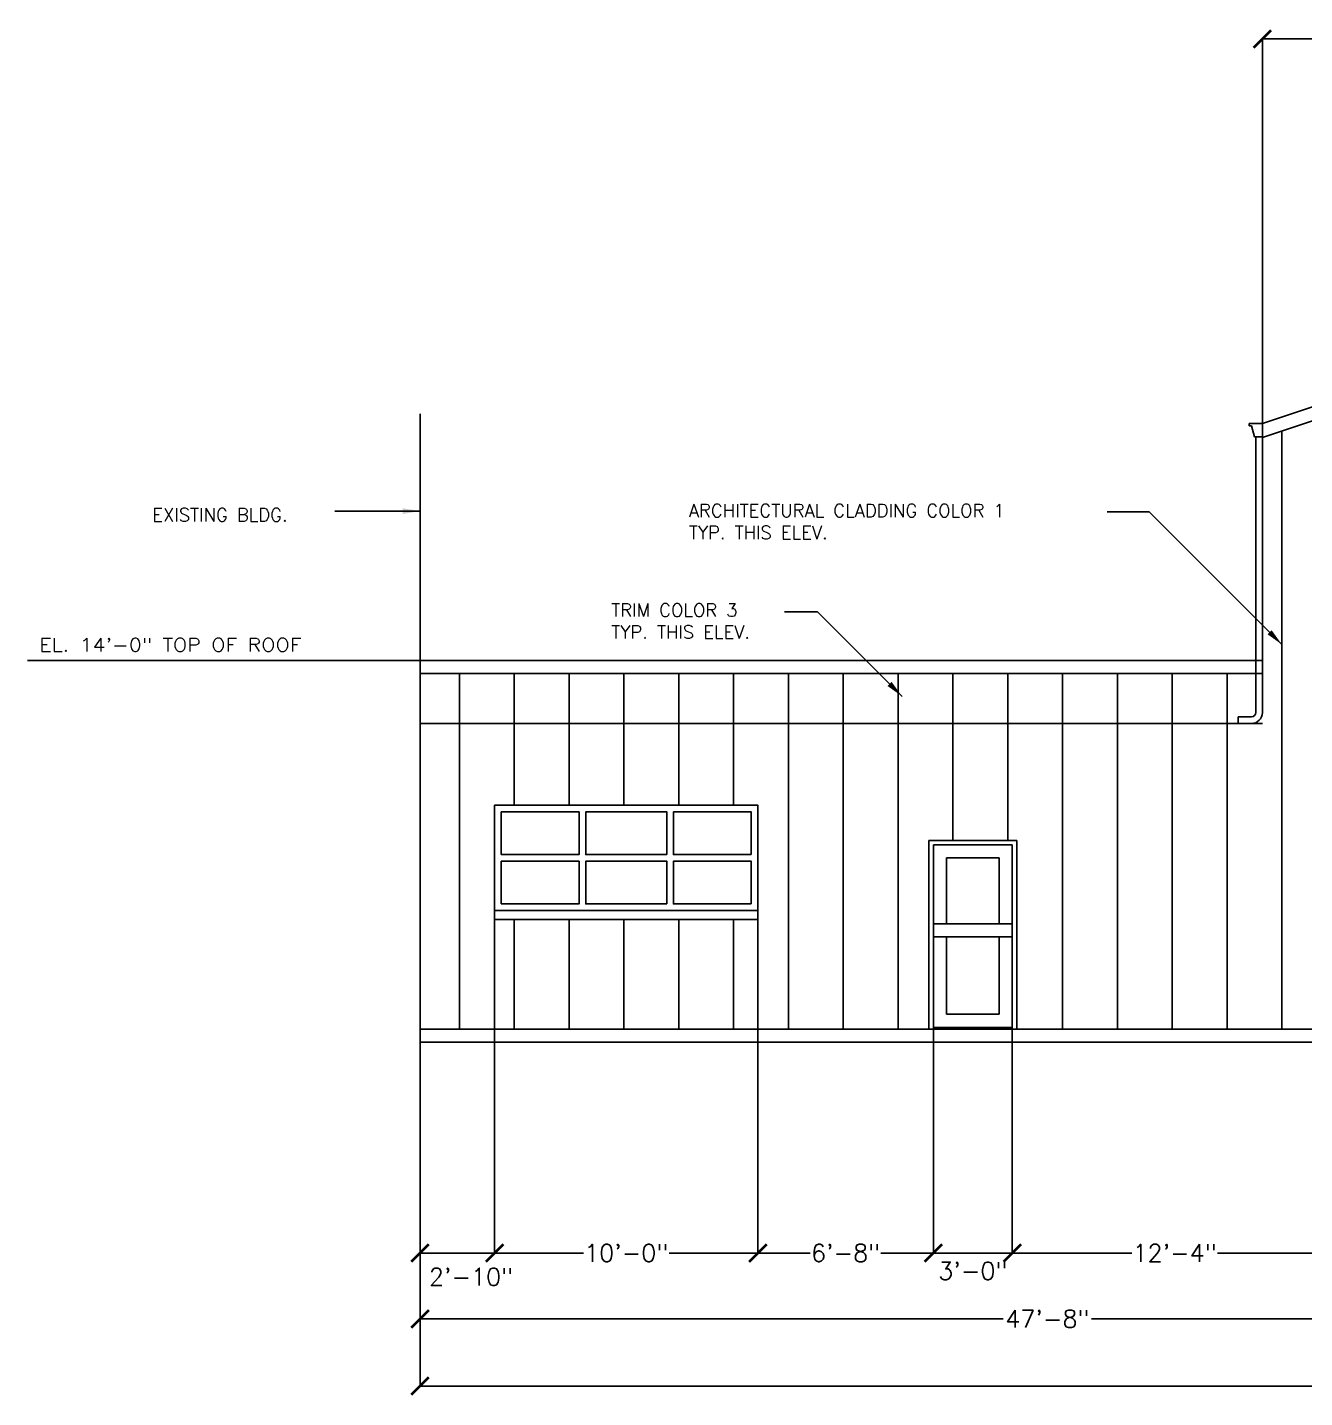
# Model space of a CAD drawing. Header units: millimetres. Extents: x -56835 to 31869, y -46987 to 26719.
# Drawn here: x -7423 to 7133, y 11106 to 26719 of the extents above; entities that cross this region are included whole.
import ezdxf

# ---------------------------------------------------------------- set-up
doc = ezdxf.new("R2010")
doc.units = ezdxf.units.MM
doc.header["$MEASUREMENT"] = 0
doc.header["$PDMODE"] = 3
doc.layers.get('0').update_dxf_attribs({"linetype": 'CONTINUOUS'})
doc.layers.get('DEFPOINTS').update_dxf_attribs({"linetype": 'CONTINUOUS'})
for name, color, linetype in [('Arch_Detail_Door', 140, 'CONTINUOUS'), ('Elevation_Cladding', 150, 'CONTINUOUS'), ('Elevation_Dim', 2, 'CONTINUOUS'), ('Elevation_Flashing', 131, 'CONTINUOUS'), ('Elevation_GB', 41, 'CONTINUOUS'), ('Elevation_Trim', 1, 'CONTINUOUS'), ('Floor_Plan_Downspout', 21, 'CONTINUOUS'), ('WALLS', 71, 'CONTINUOUS')]:
    doc.layers.add(name, color=color, linetype=linetype)
doc.styles.add('ROMANS-115', font='romans.shx')
doc.dimstyles.new('18-ROMANS-115-PS', dxfattribs={"dimscale": 100, "dimtxt": 2, "dimasz": 2, "dimexe": 0.0625, "dimexo": 0.03125, "dimgap": 0.03125, "dimtad": 0, "dimdec": 3, "dimlfac": 0.04, "dimzin": 3, "dimdsep": 46, "dimlunit": 4, "dimtxsty": 'ROMANS-115', "dimblk": 'ARCHTICK', "dimcen": 0.125, "dimdle": 0.0625, "dimclrd": 256, "dimclre": 256, "dimclrt": 256, "dimadec": 0, "dimazin": 0, "dimtfac": 1, "dimtdec": 3, "dimtix": 1, "dimtofl": 0, "dimtmove": 2, "dimatfit": 0, "dimfxl": 1, "dimtfillclr": 256, "dimfrac": 1, "dimtolj": 1, "dimtzin": 0, "dimarcsym": 0})

# ---------------------------------------------------------------- blocks, each defined once
blk = doc.blocks.new('_ArchTick')
at = {"color": 0, "linetype": 'ByBlock', "const_width": 0.15}
blk.add_lwpolyline([(-0.5, -0.5), (0.5, 0.5)], dxfattribs=at)
blk = doc.blocks.new('*D1')
at = {"layer": 'DEFPOINTS', "color": 0}
for p in [(-2948, 15155), (22852, 15155), (22852, 11237)]:
    blk.add_point(p, dxfattribs=at)
at = {"layer": 'Elevation_Dim', "lineweight": -2}
for p, q in [((-2948, 15152), (-2948, 11231)), ((22852, 15152), (22852, 11231)), ((-2954, 11237), (9449, 11237)), ((22858, 11237), (10455, 11237))]:
    blk.add_line(p, q, dxfattribs=at)
at = {"layer": 'Elevation_Dim', "lineweight": -2, "xscale": 200, "yscale": 200, "zscale": 200, "rotation": 180}
blk.add_blockref('_ArchTick', (-2948, 11237), dxfattribs=at)
at = {"layer": 'Elevation_Dim', "lineweight": -2, "xscale": 200, "yscale": 200, "zscale": 200}
blk.add_blockref('_ArchTick', (22852, 11237), dxfattribs=at)
at = {"layer": 'Elevation_Dim', "insert": (9952, 11237), "char_height": 200, "attachment_point": 5, "style": 'ROMANS-115'}
blk.add_mtext('\\A1;86\'-0"', dxfattribs=at)
blk = doc.blocks.new('*D3')
at = {"layer": 'DEFPOINTS', "color": 0}
for p in [(11352, 26587), (11352, 25055), (6652, 22205)]:
    blk.add_point(p, dxfattribs=at)
at = {"layer": 'Elevation_Dim', "lineweight": -2}
for p, q in [((6646, 26587), (8513, 26587)), ((6652, 22208), (6652, 26594)), ((11358, 26587), (9491, 26587)), ((11352, 25058), (11352, 26594))]:
    blk.add_line(p, q, dxfattribs=at)
at = {"layer": 'Elevation_Dim', "lineweight": -2, "xscale": 200, "yscale": 200, "zscale": 200, "rotation": 180}
blk.add_blockref('_ArchTick', (6652, 26587), dxfattribs=at)
at = {"layer": 'Elevation_Dim', "lineweight": -2, "xscale": 200, "yscale": 200, "zscale": 200}
blk.add_blockref('_ArchTick', (11352, 26587), dxfattribs=at)
at = {"layer": 'Elevation_Dim', "insert": (9002, 26587), "char_height": 200, "attachment_point": 5, "style": 'ROMANS-115'}
blk.add_mtext('\\A1;15\'-8"', dxfattribs=at)
blk = doc.blocks.new('*D6')
at = {"layer": 'DEFPOINTS', "color": 0}
for p in [(-2098, 16555), (902, 16555), (902, 12753)]:
    blk.add_point(p, dxfattribs=at)
at = {"layer": 'Elevation_Dim', "lineweight": -2}
for p, q in [((-2098, 16552), (-2098, 12747)), ((902, 16552), (902, 12747)), ((-2104, 12753), (-1087, 12753)), ((908, 12753), (-109, 12753))]:
    blk.add_line(p, q, dxfattribs=at)
at = {"layer": 'Elevation_Dim', "lineweight": -2, "xscale": 200, "yscale": 200, "zscale": 200, "rotation": 180}
blk.add_blockref('_ArchTick', (-2098, 12753), dxfattribs=at)
at = {"layer": 'Elevation_Dim', "lineweight": -2, "xscale": 200, "yscale": 200, "zscale": 200}
blk.add_blockref('_ArchTick', (902, 12753), dxfattribs=at)
at = {"layer": 'Elevation_Dim', "insert": (-598, 12753), "char_height": 200, "attachment_point": 5, "style": 'ROMANS-115'}
blk.add_mtext('\\A1;10\'-0"', dxfattribs=at)
blk = doc.blocks.new('*D8')
at = {"layer": 'DEFPOINTS', "color": 0}
for p in [(902, 12753), (2902, 12753), (2902, 12753)]:
    blk.add_point(p, dxfattribs=at)
at = {"layer": 'Elevation_Dim', "lineweight": -2}
for p, q in [((896, 12753), (1499, 12753)), ((902, 12756), (902, 12759)), ((2908, 12753), (2305, 12753)), ((2902, 12756), (2902, 12759))]:
    blk.add_line(p, q, dxfattribs=at)
at = {"layer": 'Elevation_Dim', "lineweight": -2, "xscale": 200, "yscale": 200, "zscale": 200, "rotation": 180}
blk.add_blockref('_ArchTick', (902, 12753), dxfattribs=at)
at = {"layer": 'Elevation_Dim', "lineweight": -2, "xscale": 200, "yscale": 200, "zscale": 200}
blk.add_blockref('_ArchTick', (2902, 12753), dxfattribs=at)
at = {"layer": 'Elevation_Dim', "insert": (1902, 12753), "char_height": 200, "attachment_point": 5, "style": 'ROMANS-115'}
blk.add_mtext('\\A1;6\'-8"', dxfattribs=at)
blk = doc.blocks.new('*D9')
at = {"layer": 'DEFPOINTS', "color": 0}
for p in [(3802, 12753), (7502, 12753), (7502, 12753)]:
    blk.add_point(p, dxfattribs=at)
at = {"layer": 'Elevation_Dim', "lineweight": -2}
for p, q in [((3796, 12753), (5163, 12753)), ((3802, 12756), (3802, 12759)), ((7508, 12753), (6141, 12753)), ((7502, 12756), (7502, 12759))]:
    blk.add_line(p, q, dxfattribs=at)
at = {"layer": 'Elevation_Dim', "lineweight": -2, "xscale": 200, "yscale": 200, "zscale": 200, "rotation": 180}
blk.add_blockref('_ArchTick', (3802, 12753), dxfattribs=at)
at = {"layer": 'Elevation_Dim', "lineweight": -2, "xscale": 200, "yscale": 200, "zscale": 200}
blk.add_blockref('_ArchTick', (7502, 12753), dxfattribs=at)
at = {"layer": 'Elevation_Dim', "insert": (5652, 12753), "char_height": 200, "attachment_point": 5, "style": 'ROMANS-115'}
blk.add_mtext('\\A1;12\'-4"', dxfattribs=at)
blk = doc.blocks.new('*D10')
at = {"layer": 'DEFPOINTS', "color": 0}
for p in [(-2948, 12753), (-2948, 12753), (-2098, 12753)]:
    blk.add_point(p, dxfattribs=at)
at = {"layer": 'Elevation_Dim', "lineweight": -2}
for p, q in [((-2092, 12753), (-2954, 12753)), ((-2948, 12756), (-2948, 12759)), ((-2098, 12756), (-2098, 12759))]:
    blk.add_line(p, q, dxfattribs=at)
at = {"layer": 'Elevation_Dim', "lineweight": -2, "xscale": 200, "yscale": 200, "zscale": 200, "rotation": 180}
blk.add_blockref('_ArchTick', (-2948, 12753), dxfattribs=at)
at = {"layer": 'Elevation_Dim', "lineweight": -2, "xscale": 200, "yscale": 200, "zscale": 200}
blk.add_blockref('_ArchTick', (-2098, 12753), dxfattribs=at)
at = {"layer": 'Elevation_Dim', "insert": (-2367, 12482), "char_height": 200, "attachment_point": 5, "style": 'ROMANS-115'}
blk.add_mtext('\\A1;2\'-10"', dxfattribs=at)
blk = doc.blocks.new('*D16')
at = {"layer": 'DEFPOINTS', "color": 0}
for p in [(11352, 15305), (-2948, 12080), (11352, 12003)]:
    blk.add_point(p, dxfattribs=at)
at = {"layer": 'Elevation_Dim', "lineweight": -2}
for p, q in [((11352, 15302), (11352, 11997)), ((-2948, 12077), (-2948, 11997)), ((-2954, 12003), (3699, 12003)), ((11358, 12003), (4705, 12003))]:
    blk.add_line(p, q, dxfattribs=at)
at = {"layer": 'Elevation_Dim', "lineweight": -2, "xscale": 200, "yscale": 200, "zscale": 200, "rotation": 180}
blk.add_blockref('_ArchTick', (-2948, 12003), dxfattribs=at)
at = {"layer": 'Elevation_Dim', "lineweight": -2, "xscale": 200, "yscale": 200, "zscale": 200}
blk.add_blockref('_ArchTick', (11352, 12003), dxfattribs=at)
at = {"layer": 'Elevation_Dim', "insert": (4202, 12003), "char_height": 200, "attachment_point": 5, "style": 'ROMANS-115'}
blk.add_mtext('\\A1;47\'-8"', dxfattribs=at)
blk = doc.blocks.new('*D102')
at = {"layer": 'DEFPOINTS', "color": 0}
for p in [(2902, 15305), (3802, 15305), (3802, 12753)]:
    blk.add_point(p, dxfattribs=at)
at = {"layer": 'Elevation_Dim', "lineweight": -2}
for p, q in [((2902, 15302), (2902, 12747)), ((3802, 15302), (3802, 12747)), ((2896, 12753), (3808, 12753))]:
    blk.add_line(p, q, dxfattribs=at)
at = {"layer": 'Elevation_Dim', "lineweight": -2, "xscale": 200, "yscale": 200, "zscale": 200, "rotation": 180}
blk.add_blockref('_ArchTick', (2902, 12753), dxfattribs=at)
at = {"layer": 'Elevation_Dim', "lineweight": -2, "xscale": 200, "yscale": 200, "zscale": 200}
blk.add_blockref('_ArchTick', (3802, 12753), dxfattribs=at)
at = {"layer": 'Elevation_Dim', "insert": (3352, 12549), "char_height": 200, "attachment_point": 5, "style": 'ROMANS-115'}
blk.add_mtext('\\A1;3\'-0"', dxfattribs=at)

msp = doc.modelspace()

# ---------------------------------------------------------------- hatches: boundary and pattern name
at = {"layer": 'Elevation_Cladding'}
h = msp.add_hatch(dxfattribs=at)
h.set_pattern_fill('LINE,_O', color=256, scale=5000, angle=90)
h.set_pattern_definition([(90, (0, 0), (-625, 4e-14), [])])
h.paths.add_polyline_path([(11352.2369, 23613.7645), (6652.2369, 22047.0979), (6652.2369, 19505.2117), (6652.2369, 19355.2117), (6652.2369, 18786.4617), (-2947.7631, 18786.4617), (-2947.7631, 15305.2117), (2852.2369, 15305.2117), (2852.2369, 17455.2117), (3852.2369, 17455.2117), (3852.2369, 15305.2117), (10743.5651, 15305.2117), (10743.5651, 15355.2117), (11074.8151, 15355.2117), (11074.8151, 15430.2117), (11224.8151, 15430.2117, 0.4142135624), (11274.8151, 15480.2117), (11274.8151, 17705.2117, 0.4142135624), (11199.8151, 17780.2117), (11149.8151, 17780.2117, -0.4142135624), (11074.8151, 17855.2117), (11074.8151, 18601.8012), (11060.3724, 18601.8012), (11024.8151, 18727.4945), (10999.8151, 18727.4945), (10999.8151, 18752.3211), (11143.5651, 18752.3211), (11352.2369, 18821.8784)])
h.paths.add_polyline_path([(10502.2369, 21480.2117), (10502.2369, 20280.2117), (10502.2369, 20180.2117), (7502.2369, 20180.2117), (7502.2369, 20280.2117), (7502.2369, 21480.2117)], flags=16)
h.paths.add_polyline_path([(10427.2369, 21405.2117), (10427.2369, 20917.7117), (9539.7369, 20917.7117), (9539.7369, 21405.2117)], flags=0)
h.paths.add_polyline_path([(9464.7369, 21405.2117), (9464.7369, 20917.7117), (8539.7369, 20917.7117), (8539.7369, 21405.2117)], flags=0)
h.paths.add_polyline_path([(10427.2369, 20842.7117), (10427.2369, 20355.2117), (9539.7369, 20355.2117), (9539.7369, 20842.7117)], flags=0)
h.paths.add_polyline_path([(9464.7369, 20842.7117), (9464.7369, 20355.2117), (8539.7369, 20355.2117), (8539.7369, 20842.7117)], flags=0)
h.paths.add_polyline_path([(8464.7369, 21405.2117), (8464.7369, 20917.7117), (7577.2369, 20917.7117), (7577.2369, 21405.2117)], flags=0)
h.paths.add_polyline_path([(8464.7369, 20842.7117), (8464.7369, 20355.2117), (7577.2369, 20355.2117), (7577.2369, 20842.7117)], flags=0)
h.paths.add_polyline_path([(10502.2369, 17855.2117), (10502.2369, 16655.2117), (10502.2369, 16555.2117), (7502.2369, 16555.2117), (7502.2369, 16655.2117), (7502.2369, 17855.2117)], flags=16)
h.paths.add_polyline_path([(10427.2369, 17780.2117), (10427.2369, 17292.7117), (9539.7369, 17292.7117), (9539.7369, 17780.2117)], flags=0)
h.paths.add_polyline_path([(9464.7369, 17780.2117), (9464.7369, 17292.7117), (8539.7369, 17292.7117), (8539.7369, 17780.2117)], flags=0)
h.paths.add_polyline_path([(8464.7369, 17780.2117), (8464.7369, 17292.7117), (7577.2369, 17292.7117), (7577.2369, 17780.2117)], flags=0)
h.paths.add_polyline_path([(10427.2369, 17217.7117), (10427.2369, 16730.2117), (9539.7369, 16730.2117), (9539.7369, 17217.7117)], flags=0)
h.paths.add_polyline_path([(9464.7369, 17217.7117), (9464.7369, 16730.2117), (8539.7369, 16730.2117), (8539.7369, 17217.7117)], flags=0)
h.paths.add_polyline_path([(8464.7369, 17217.7117), (8464.7369, 16730.2117), (7577.2369, 16730.2117), (7577.2369, 17217.7117)], flags=0)
h.paths.add_polyline_path([(902.2369, 17855.2117), (902.2369, 16655.2117), (902.2369, 16555.2117), (-2097.7631, 16555.2117), (-2097.7631, 16655.2117), (-2097.7631, 17855.2117)], flags=16)
h.paths.add_polyline_path([(827.2369, 17780.2117), (827.2369, 17292.7117), (-60.2631, 17292.7117), (-60.2631, 17780.2117)], flags=0)
h.paths.add_polyline_path([(827.2369, 17217.7117), (827.2369, 16730.2117), (-60.2631, 16730.2117), (-60.2631, 17217.7117)], flags=0)
h.paths.add_polyline_path([(-135.2631, 17780.2117), (-135.2631, 17292.7117), (-1060.2631, 17292.7117), (-1060.2631, 17780.2117)], flags=0)
h.paths.add_polyline_path([(-135.2631, 17217.7117), (-135.2631, 16730.2117), (-1060.2631, 16730.2117), (-1060.2631, 17217.7117)], flags=0)
h.paths.add_polyline_path([(-1135.2631, 17780.2117), (-1135.2631, 17292.7117), (-2022.7631, 17292.7117), (-2022.7631, 17780.2117)], flags=0)
h.paths.add_polyline_path([(-1135.2631, 17217.7117), (-1135.2631, 16730.2117), (-2022.7631, 16730.2117), (-2022.7631, 17217.7117)], flags=0)
h.paths.add_polyline_path([(6652.2369, 19355.2117), (-2947.7631, 19355.2117), (-2947.7631, 18786.4617), (6652.2369, 18786.4617)], flags=16)

# ---------------------------------------------------------------- linework, layer by layer
at = {"layer": 'Arch_Detail_Door'}
for p, q in [((2852.2369, 17455.2117), (2852.2369, 15305.2117)), ((3852.2369, 17455.2117), (2852.2369, 17455.2117)), ((2902.2369, 17405.2117), (2902.2369, 15323.9617)), ((3802.2369, 17405.2117), (2902.2369, 17405.2117)), ((3802.2369, 17405.2117), (3802.2369, 17405.2117)), ((3802.2369, 15305.2117), (3802.2369, 17405.2117)), ((3802.2369, 15305.2117), (3802.2369, 17405.2117)), ((3802.2369, 15323.9617), (3802.2369, 17405.2117)), ((3852.2369, 15305.2117), (3852.2369, 17455.2117)), ((3652.2369, 17255.2117), (3052.2369, 17255.2117)), ((3052.2369, 17255.2117), (3052.2369, 16505.2117)), ((3652.2369, 16505.2117), (3652.2369, 17255.2117)), ((2902.2369, 16505.2117), (3802.2369, 16505.2117)), ((2902.2369, 16355.2117), (3802.2369, 16355.2117)), ((3052.2369, 16355.2117), (3052.2369, 15473.9617)), ((3652.2369, 15473.9617), (3652.2369, 16355.2117)), ((3052.2369, 15473.9617), (3652.2369, 15473.9617)), ((2852.2369, 15305.2117), (3852.2369, 15305.2117)), ((2902.2369, 15323.9617), (3802.2369, 15323.9617)), ((2902.2369, 15323.9617), (2902.2369, 15305.2117)), ((3802.2369, 15305.2117), (3802.2369, 15323.9617))]:
    msp.add_line(p, q, dxfattribs=at)
at = {"layer": 'Elevation_Cladding', "ltscale": 100}
for p, q in [((6652.2369, 19505.2117), (6652.2369, 19355.2117)), ((-2947.7631, 18786.4617), (6652.2369, 18786.4617))]:
    msp.add_line(p, q, dxfattribs=at)
at = {"layer": 'Elevation_Dim', "ltscale": 50}
msp.add_line((-2947.7631, 13521.7004), (-2947.7631, 22316.3137), dxfattribs=at)
at = {"layer": 'Elevation_Dim', "ltscale": 0.25}
msp.add_line((-2947.7631, 19505.2117), (-7423.1506, 19505.2117), dxfattribs=at)
at = {"layer": 'Elevation_Dim'}
msp.add_lwpolyline([(902.2369, 16655.2117), (-2097.7631, 16655.2117), (-2097.7631, 16555.2117), (902.2369, 16555.2117)], close=True, dxfattribs=at)
at = {"layer": 'Elevation_Flashing'}
for p, q in [((6652.2369, 22205.2117), (6502.2369, 22205.2117)), ((6502.2369, 22205.2117), (6502.2369, 22180.385)), ((6502.2369, 22180.385), (6527.2369, 22180.385)), ((6527.2369, 22180.385), (6562.7942, 22054.6918)), ((6652.2369, 22054.6918), (6562.7942, 22054.6918))]:
    msp.add_line(p, q, dxfattribs=at)
at = {"layer": 'Elevation_GB'}
for p, q in [((-2947.7631, 15305.2117), (22852.2369, 15305.2117)), ((-2947.7631, 15305.2117), (-2947.7631, 15155.2117)), ((-2947.7631, 15155.2117), (-2947.7631, 15305.2117)), ((-2947.7631, 15155.2117), (24955.7252, 15155.2117))]:
    msp.add_line(p, q, dxfattribs=at)
at = {"layer": 'Elevation_Trim'}
for p, q in [((6652.2369, 22047.0979), (11352.2369, 23613.7645)), ((6652.2369, 19355.2117), (6652.2369, 19505.2117)), ((-2947.7631, 19355.2117), (6652.2369, 19355.2117))]:
    msp.add_line(p, q, dxfattribs=at)
at = {"layer": 'Floor_Plan_Downspout'}
msp.add_line((6577.2369, 19505.2117), (6577.2369, 22054.6918), dxfattribs=at)
at = {"layer": 'Floor_Plan_Downspout', "ltscale": 10}
for p, q in [((6577.2369, 18911.4617), (6577.2369, 19505.2117)), ((6652.2369, 18911.4617), (6652.2369, 19355.2117)), ((6527.2369, 18861.4617), (6377.2369, 18861.4617)), ((6377.2369, 18786.4617), (6377.2369, 18861.4617)), ((6527.2369, 18786.4617), (6377.2369, 18786.4617))]:
    msp.add_line(p, q, dxfattribs=at)
for radius in [50, 125]:
    msp.add_arc((6527.2369, 18911.4617), radius, 270, 0, dxfattribs=at)
at = {"layer": 'WALLS'}
for p, q in [((6652.2369, 22205.2117), (11352.2369, 23771.8784)), ((6652.2369, 19505.2117), (6652.2369, 22205.2117)), ((-2947.7631, 19505.2117), (6652.2369, 19505.2117)), ((-2947.7631, 19505.2117), (-2947.7631, 15305.2117))]:
    msp.add_line(p, q, dxfattribs=at)
for points in [[(-2097.7631, 16655.2117), (-2097.7631, 17855.2117), (902.2369, 17855.2117), (902.2369, 16655.2117)], [(-2022.7631, 17292.7117), (-2022.7631, 17780.2117), (-1135.2631, 17780.2117), (-1135.2631, 17292.7117)], [(-135.2631, 17292.7117), (-135.2631, 17780.2117), (-1060.2631, 17780.2117), (-1060.2631, 17292.7117)], [(827.2369, 17292.7117), (827.2369, 17780.2117), (-60.2631, 17780.2117), (-60.2631, 17292.7117)], [(-2022.7631, 16730.2117), (-2022.7631, 17217.7117), (-1135.2631, 17217.7117), (-1135.2631, 16730.2117)], [(-135.2631, 16730.2117), (-135.2631, 17217.7117), (-1060.2631, 17217.7117), (-1060.2631, 16730.2117)], [(827.2369, 16730.2117), (827.2369, 17217.7117), (-60.2631, 17217.7117), (-60.2631, 16730.2117)]]:
    msp.add_lwpolyline(points, close=True, dxfattribs=at)

# ---------------------------------------------------------------- texts
at = {"layer": 'Elevation_Dim', "style": 'ROMANS-115', "width": 1.15}
msp.add_text('EL. 14\'-0" TOP OF ROOF', height=150, dxfattribs=at).set_placement((-7286.6232, 19607.8354))
at = {"layer": 'Elevation_Dim', "char_height": 150, "attachment_point": 1, "style": 'ROMANS-115'}
for s, insert in [('EXISTING BLDG.', (-6000.0704, 21239.9172)), ('ARCHITECTURAL CLADDING COLOR 1\\PTYP. THIS ELEV.', (115.7288, 21287.6869)), ('TRIM COLOR 3\\PTYP. THIS ELEV.', (-769.6369, 20154.2113))]:
    msp.add_mtext(s, dxfattribs=dict(at, insert=insert))

# ---------------------------------------------------------------- dimensions: what is measured, and where the dimension line sits
at = {"layer": 'Elevation_Dim'}
for base, p1, p2, picture, middle in [((11352.2369, 26587.3144), (6652.2369, 22205.2117), (11352.2369, 25055.2117), '*D3', (9002.2369, 26587.3144)), ((902.2369, 12753.2083), (-2097.7631, 16555.2117), (902.2369, 16555.2117), '*D6', (-597.7631, 12753.2083)), ((11352.2369, 12003.2083), (-2947.7631, 12079.8249), (11352.2369, 15305.2117), '*D16', (4202.2369, 12003.2083)), ((22852.2369, 11237.025), (-2947.7631, 15155.2117), (22852.2369, 15155.2117), '*D1', (9952.2369, 11237.025)), ((2902.2369, 12753.2083), (902.2369, 12753.2083), (2902.2369, 12753.2083), '*D8', (1902.2369, 12753.2083)), ((7502.2369, 12753.2083), (3802.2369, 12753.2083), (7502.2369, 12753.2083), '*D9', (5652.2369, 12753.2083))]:
    dim = msp.add_linear_dim(base=base, p1=p1, p2=p2, dimstyle='18-ROMANS-115-PS', override={"dimpost": '\\X'}, dxfattribs=at)
    dim.commit()
    dim.dimension.update_dxf_attribs({"geometry": picture, "text_midpoint": middle})
for base, p1, p2, picture, middle in [((3802.2369, 12753.2083), (2902.2369, 15305.2117), (3802.2369, 15305.2117), '*D102', (3352.2369, 12548.9319)), ((-2947.7631, 12753.2083), (-2097.7631, 12753.2083), (-2947.7631, 12753.2083), '*D10', (-2367.4023, 12482.1375))]:
    dim = msp.add_linear_dim(base=base, p1=p1, p2=p2, dimstyle='18-ROMANS-115-PS', override={"dimpost": '\\X'}, dxfattribs=at)
    dim.commit()
    dim.dimension.update_dxf_attribs({"geometry": picture, "text_midpoint": middle, "dimtype": 160})

# ---------------------------------------------------------------- leaders
for points in [[(-2947.7631, 21206.7535), (-3917.6081, 21206.7535)], [(6875, 19686.0301), (5361.8, 21199.23), (4881.5583, 21199.23)], [(2544.9989, 19096.1025), (1580.7015, 20060.3999), (1206.4857, 20060.3999)]]:
    msp.add_leader(points, dimstyle='18-ROMANS-115-PS', dxfattribs=at)

doc.saveas('drawing.dxf')
